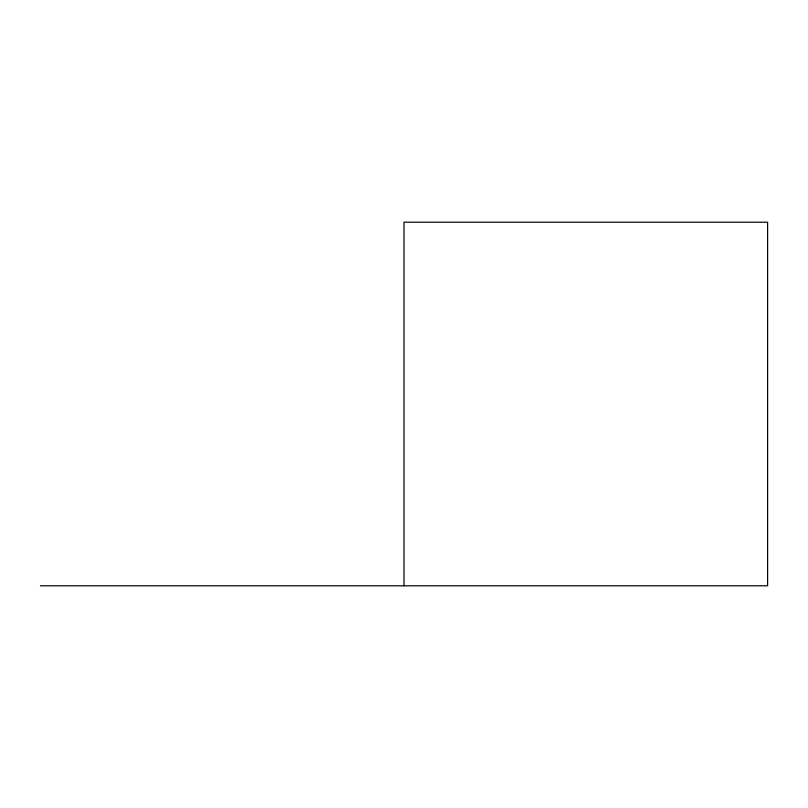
<?xml version="1.0" encoding="UTF-8"?>
<svg xmlns="http://www.w3.org/2000/svg" width="808" height="808" viewBox="0 0 808 808"><rect width="100%" height="100%" fill="white"/><g stroke="black" fill="none" stroke-linecap="round" stroke-linejoin="round"><path stroke-width="1.21" d="M40.4 585.8L767.6 585.8L767.6 222.2L404 222.2L404 585.8"/></g></svg>
